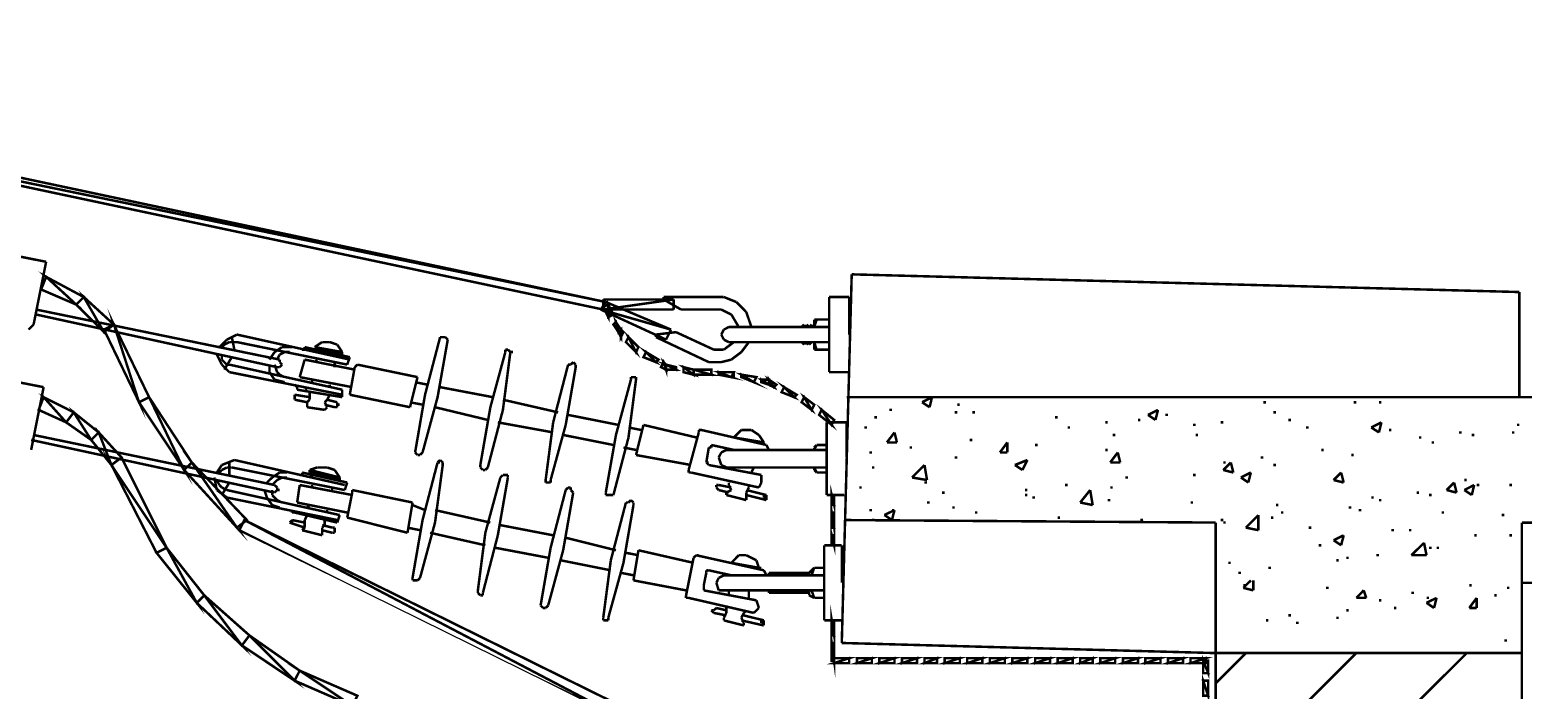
# Model space of a CAD drawing. Header units: metres. Extents: x -593 to 248, y 430 to 1024.
# Drawn here: x -302.32 to -277.09, y 678.69 to 689.86 of the extents above; entities that cross this region are included whole.
import ezdxf

# ---------------------------------------------------------------- set-up
doc = ezdxf.new("R2010")
doc.units = ezdxf.units.M
doc.header["$MEASUREMENT"] = 0
for name, color, linetype in [('C00-00-00-BLACK', 7, 'Continuous'), ('C00-FF-00', 3, 'Continuous'), ('CFF-00-00', 1, 'Continuous')]:
    doc.layers.add(name, color=color, linetype=linetype)

msp = doc.modelspace()

# ---------------------------------------------------------------- linework, layer by layer
at = {"layer": 'C00-00-00-BLACK', "const_width": 0.0423}
for points in [[(-292.591, 685.255), (-314.178, 689.707)], [(-314.178, 689.707), (-292.634, 685.128)], [(-292.591, 685.255), (-314.178, 689.707)], [(-314.136, 689.835), (-292.591, 685.255)], [(-302.048, 685.935), (-304.17, 686.358)], [(-302.048, 685.935), (-302.26, 684.874)], [(-288.603, 679.492), (-288.435, 685.723)], [(-288.435, 685.723), (-277.153, 685.424)], [(-291.615, 685.298), (-291.615, 685.34)], [(-291.615, 685.34), (-291.615, 685.298)], [(-290.596, 685.34), (-291.615, 685.34)], [(-290.385, 685.255), (-290.596, 685.34)], [(-288.816, 685.34), (-288.816, 684.07)], [(-288.816, 685.34), (-288.477, 685.34)], [(-288.477, 685.34), (-288.477, 684.705)], [(-277.153, 685.424), (-277.153, 683.647)], [(-298.102, 684.282), (-302.217, 685.128)], [(-292.675, 685.128), (-292.591, 685.255)], [(-291.488, 684.789), (-292.675, 685.128)], [(-292.675, 685.128), (-291.573, 684.62)], [(-291.488, 684.789), (-292.675, 685.128)], [(-291.445, 685.298), (-292.634, 685.128)], [(-291.445, 685.298), (-292.634, 685.128)], [(-292.634, 685.128), (-292.634, 685.298)], [(-292.634, 685.298), (-291.445, 685.298)], [(-292.634, 685.128), (-292.591, 685.255)], [(-292.634, 685.128), (-291.445, 685.128)], [(-292.591, 685.255), (-291.488, 684.789)], [(-291.318, 685.128), (-291.615, 685.298)], [(-291.445, 685.128), (-291.445, 685.298)], [(-290.639, 685.128), (-291.318, 685.128)], [(-290.469, 685.044), (-290.639, 685.128)], [(-290.216, 685.085), (-290.385, 685.255)], [(-290.13, 684.832), (-290.216, 685.085)], [(-302.344, 684.789), (-302.26, 684.874)], [(-298.145, 684.154), (-302.217, 685.044)], [(-290.512, 684.832), (-290.596, 684.789)], [(-290.512, 684.832), (-288.816, 684.832)], [(-290.343, 684.832), (-290.469, 685.044)], [(-289.239, 684.874), (-289.281, 684.832)], [(-289.239, 684.874), (-289.239, 684.832)], [(-289.239, 684.832), (-289.239, 684.874)], [(-289.196, 684.874), (-289.196, 684.832)], [(-289.155, 684.832), (-289.196, 684.874)], [(-289.196, 684.874), (-289.196, 684.832)], [(-289.155, 684.832), (-289.112, 684.874)], [(-289.112, 684.874), (-289.112, 684.832)], [(-289.112, 684.874), (-289.112, 684.832)], [(-289.069, 684.959), (-289.069, 684.832)], [(-289.028, 684.959), (-289.069, 684.832)], [(-289.069, 684.959), (-288.816, 684.959)], [(-289.069, 684.874), (-289.069, 684.832)], [(-289.069, 684.832), (-289.069, 684.874)], [(-298.994, 684.62), (-299.121, 684.493)], [(-298.952, 684.578), (-299.037, 684.535)], [(-298.824, 684.705), (-298.994, 684.62)], [(-298.824, 684.578), (-298.952, 684.578)], [(-298.867, 684.45), (-298.91, 684.662)], [(-298.824, 684.705), (-296.917, 684.282)], [(-298.824, 684.578), (-296.96, 684.197)], [(-297.383, 684.578), (-297.51, 684.493)], [(-297.256, 684.578), (-297.383, 684.578)], [(-297.129, 684.535), (-297.256, 684.578)], [(-295.645, 683.688), (-295.39, 684.662)], [(-295.433, 683.647), (-295.261, 684.62)], [(-295.346, 684.662), (-295.39, 684.662)], [(-295.304, 684.662), (-295.346, 684.662)], [(-295.261, 684.62), (-295.304, 684.662)], [(-291.743, 684.705), (-291.404, 684.746)], [(-291.743, 684.662), (-291.743, 684.705)], [(-291.743, 684.662), (-291.743, 684.705)], [(-290.85, 684.239), (-291.743, 684.662)], [(-291.573, 684.62), (-291.488, 684.789)], [(-290.765, 684.45), (-291.404, 684.746)], [(-290.596, 684.789), (-290.639, 684.705)], [(-290.639, 684.705), (-290.596, 684.62)], [(-290.596, 684.62), (-290.512, 684.578)], [(-290.596, 684.45), (-290.426, 684.578)], [(-290.512, 684.578), (-288.816, 684.578)], [(-290.3, 684.409), (-290.173, 684.578)], [(-289.239, 684.535), (-289.281, 684.578)], [(-289.239, 684.578), (-289.239, 684.535)], [(-289.239, 684.578), (-289.239, 684.535)], [(-289.196, 684.578), (-289.196, 684.535)], [(-289.155, 684.578), (-289.196, 684.535)], [(-289.196, 684.535), (-289.196, 684.578)], [(-289.112, 684.578), (-289.155, 684.535)], [(-289.155, 684.578), (-289.155, 684.535)], [(-289.155, 684.535), (-289.112, 684.578)], [(-289.069, 684.578), (-289.069, 684.45)], [(-289.069, 684.578), (-289.069, 684.535)], [(-289.069, 684.578), (-289.028, 684.45)], [(-299.163, 684.366), (-299.079, 684.197)], [(-299.037, 684.535), (-299.079, 684.493)], [(-299.079, 684.366), (-299.079, 684.282)], [(-299.037, 684.112), (-298.91, 684.323)], [(-298.188, 684.409), (-298.274, 684.282)], [(-298.06, 684.493), (-298.188, 684.409)], [(-298.102, 684.366), (-298.145, 684.282)], [(-298.018, 684.409), (-298.102, 684.366)], [(-297.892, 684.493), (-298.06, 684.493)], [(-297.933, 684.409), (-298.018, 684.409)], [(-297.722, 684.45), (-297.679, 684.45)], [(-297.679, 684.493), (-296.917, 684.323)], [(-297.679, 684.45), (-297.679, 684.493)], [(-297.51, 684.45), (-297.553, 684.409)], [(-297.51, 684.493), (-297.044, 684.366)], [(-297.51, 684.493), (-297.044, 684.409)], [(-297.51, 684.493), (-297.467, 684.493)], [(-297.467, 684.45), (-297.426, 684.45)], [(-297.044, 684.409), (-297.129, 684.535)], [(-297.129, 684.409), (-297.129, 684.366)], [(-297.044, 684.409), (-297.044, 684.366)], [(-296.917, 684.323), (-296.96, 684.197)], [(-294.541, 683.477), (-294.288, 684.409)], [(-294.329, 683.432), (-294.203, 684.409)], [(-294.245, 684.45), (-294.288, 684.45)], [(-294.288, 684.45), (-294.288, 684.409)], [(-294.203, 684.409), (-294.245, 684.45)], [(-294.203, 684.409), (-294.16, 684.409)], [(-290.765, 684.45), (-290.596, 684.45)], [(-290.469, 684.282), (-290.3, 684.409)], [(-289.069, 684.45), (-288.816, 684.45)], [(-302.09, 683.816), (-304.254, 684.239)], [(-299.079, 684.282), (-298.994, 684.197)], [(-299.079, 684.197), (-298.952, 684.07)], [(-298.994, 684.197), (-298.952, 684.197)], [(-298.952, 684.197), (-297.044, 683.773)], [(-298.952, 684.07), (-297.044, 683.688)], [(-298.274, 684.197), (-298.274, 684.07)], [(-298.274, 684.07), (-298.188, 683.943)], [(-298.188, 684.197), (-298.145, 684.07)], [(-298.145, 684.154), (-298.102, 684.154)], [(-298.145, 684.154), (-298.102, 684.154)], [(-298.145, 684.07), (-298.102, 684.027)], [(-298.102, 684.239), (-298.102, 684.282)], [(-298.102, 684.239), (-298.102, 684.282)], [(-298.06, 684.197), (-298.102, 684.239)], [(-298.06, 684.197), (-298.102, 684.239)], [(-298.102, 684.154), (-298.06, 684.197)], [(-298.102, 684.154), (-298.06, 684.197)], [(-297.679, 684.282), (-297.763, 683.986)], [(-297.679, 684.282), (-296.833, 684.112)], [(-297.467, 684.282), (-297.51, 684.239)], [(-297.171, 684.239), (-297.171, 684.154)], [(-296.833, 684.154), (-296.917, 683.688)], [(-296.788, 684.197), (-296.833, 684.154)], [(-296.788, 684.197), (-295.772, 683.986)], [(-293.48, 683.221), (-293.227, 684.197)], [(-293.268, 683.178), (-293.099, 684.154)], [(-293.184, 684.197), (-293.227, 684.197)], [(-293.141, 684.239), (-293.184, 684.197)], [(-293.099, 684.197), (-293.141, 684.239)], [(-293.099, 684.154), (-293.099, 684.197)], [(-290.85, 684.239), (-290.639, 684.239)], [(-290.639, 684.239), (-290.469, 684.282)], [(-288.816, 684.07), (-288.477, 684.07)], [(-302.09, 683.816), (-302.301, 682.755)], [(-298.188, 683.943), (-298.018, 683.9)], [(-298.102, 684.027), (-298.018, 683.986)], [(-297.806, 683.816), (-297.849, 683.858)], [(-297.806, 683.773), (-297.806, 683.816)], [(-297.763, 683.986), (-296.875, 683.816)], [(-297.679, 683.816), (-297.637, 683.773)], [(-297.553, 683.943), (-297.553, 683.9)], [(-297.256, 683.858), (-297.256, 683.816)], [(-295.772, 683.986), (-295.899, 683.477)], [(-295.813, 683.9), (-295.602, 683.858)], [(-295.39, 683.816), (-294.499, 683.647)], [(-292.166, 683.943), (-292.419, 683.008)], [(-292.207, 682.966), (-292.08, 683.943)], [(-292.123, 683.986), (-292.166, 683.986)], [(-292.166, 683.986), (-292.166, 683.943)], [(-292.08, 683.986), (-292.123, 683.986)], [(-292.08, 683.943), (-292.08, 683.986)], [(-297.849, 683.688), (-297.849, 683.604)], [(-297.849, 683.647), (-297.849, 683.688)], [(-297.849, 683.688), (-297.595, 683.647)], [(-297.849, 683.604), (-297.849, 683.647)], [(-297.849, 683.604), (-297.637, 683.561)], [(-297.806, 683.773), (-297.044, 683.647)], [(-297.637, 683.561), (-297.595, 683.604)], [(-297.637, 683.561), (-297.637, 683.477)], [(-297.595, 683.731), (-297.595, 683.688)], [(-297.595, 683.604), (-297.595, 683.688)], [(-297.299, 683.604), (-297.34, 683.561)], [(-297.34, 683.561), (-297.299, 683.477)], [(-297.256, 683.688), (-297.299, 683.604)], [(-297.299, 683.604), (-297.129, 683.561)], [(-297.129, 683.52), (-297.129, 683.561)], [(-297.044, 683.773), (-297.044, 683.647)], [(-296.917, 683.688), (-295.899, 683.477)], [(-295.899, 683.561), (-295.687, 683.52)], [(-295.813, 682.712), (-295.645, 683.688)], [(-295.687, 682.712), (-295.433, 683.647)], [(-294.329, 683.604), (-293.396, 683.39)], [(-288.519, 683.647), (-185.755, 683.647)], [(-287.246, 683.561), (-287.078, 683.647)], [(-287.246, 683.561), (-287.119, 683.477)], [(-287.119, 683.477), (-287.078, 683.647)], [(-281.479, 683.561), (-281.436, 683.561)], [(-279.952, 683.561), (-279.909, 683.561)], [(-279.526, 683.561), (-279.484, 683.561)], [(-297.637, 683.477), (-297.34, 683.432)], [(-297.34, 683.52), (-297.171, 683.477)], [(-297.299, 683.477), (-297.34, 683.432)], [(-297.171, 683.477), (-297.129, 683.477)], [(-297.129, 683.477), (-297.129, 683.52)], [(-297.129, 683.52), (-297.087, 683.52)], [(-295.476, 683.477), (-294.584, 683.262)], [(-294.711, 682.5), (-294.541, 683.477)], [(-294.584, 682.459), (-294.329, 683.432)], [(-293.227, 683.347), (-292.377, 683.178)], [(-288.051, 683.305), (-288.008, 683.305)], [(-287.797, 683.432), (-287.755, 683.432)], [(-286.693, 683.39), (-286.651, 683.39)], [(-286.651, 683.52), (-286.609, 683.52)], [(-286.397, 683.39), (-286.354, 683.39)], [(-284.997, 683.305), (-284.956, 683.305)], [(-283.429, 683.347), (-283.259, 683.432)], [(-283.429, 683.347), (-283.302, 683.262)], [(-283.302, 683.262), (-283.259, 683.432)], [(-283.133, 683.347), (-283.09, 683.347)], [(-281.31, 683.39), (-281.267, 683.39)], [(-294.415, 683.221), (-293.48, 683.051)], [(-293.607, 682.246), (-293.48, 683.221)], [(-293.523, 682.246), (-293.268, 683.178)], [(-292.207, 683.135), (-291.996, 683.093)], [(-292.08, 682.669), (-291.954, 683.178)], [(-291.954, 683.178), (-291.062, 682.966)], [(-291.019, 683.051), (-291.191, 682.416)], [(-290.978, 683.093), (-291.019, 683.093)], [(-291.019, 683.093), (-291.019, 683.051)], [(-290.978, 683.093), (-289.877, 682.839)], [(-290.3, 683.093), (-290.426, 682.966)], [(-290.13, 683.093), (-290.3, 683.093)], [(-290.003, 683.008), (-290.13, 683.093)], [(-288.858, 683.221), (-288.519, 683.221)], [(-288.858, 681.993), (-288.858, 683.221)], [(-288.519, 683.221), (-288.519, 682.628)], [(-288.223, 683.135), (-288.178, 683.135)], [(-287.84, 682.882), (-287.712, 683.051)], [(-287.671, 682.882), (-287.712, 683.051)], [(-284.786, 683.135), (-284.744, 683.135)], [(-284.151, 683.221), (-284.108, 683.221)], [(-283.598, 683.262), (-283.556, 683.262)], [(-282.667, 683.178), (-282.624, 683.178)], [(-282.198, 683.221), (-282.156, 683.221)], [(-281.056, 683.262), (-281.013, 683.262)], [(-280.757, 683.135), (-280.714, 683.135)], [(-279.656, 683.135), (-279.484, 683.221)], [(-279.656, 683.135), (-279.526, 683.051)], [(-279.526, 683.051), (-279.484, 683.221)], [(-279.357, 683.093), (-279.314, 683.093)], [(-278.172, 683.051), (-278.129, 683.051)], [(-277.28, 683.051), (-277.238, 683.051)], [(-277.195, 683.178), (-277.153, 683.178)], [(-298.188, 682.034), (-302.301, 682.924)], [(-298.188, 682.162), (-302.26, 683.008)], [(-293.311, 683.008), (-292.462, 682.839)], [(-292.591, 682.034), (-292.419, 683.008)], [(-292.462, 681.993), (-292.207, 682.966)], [(-290.808, 682.839), (-290.808, 682.796)], [(-290.808, 682.839), (-290.426, 682.755)], [(-290.426, 682.966), (-289.92, 682.882)], [(-290.426, 682.966), (-290.385, 682.966)], [(-289.92, 682.882), (-290.003, 683.008)], [(-289.92, 682.882), (-289.92, 682.839)], [(-289.834, 682.755), (-289.877, 682.839)], [(-289.069, 682.755), (-289.028, 682.839)], [(-289.028, 682.839), (-289.069, 682.796)], [(-288.858, 682.839), (-289.028, 682.839)], [(-287.84, 682.882), (-287.671, 682.882)], [(-286.44, 682.924), (-286.397, 682.924)], [(-285.931, 682.712), (-285.805, 682.882)], [(-285.805, 682.712), (-285.805, 682.882)], [(-285.339, 682.839), (-285.294, 682.839)], [(-284.024, 683.008), (-283.982, 683.008)], [(-282.624, 683.008), (-282.581, 683.008)], [(-278.848, 682.966), (-278.807, 682.966)], [(-278.637, 682.882), (-278.595, 682.882)], [(-277.957, 683.008), (-277.916, 683.008)], [(-298.867, 682.585), (-299.079, 682.5)], [(-298.867, 682.585), (-297.001, 682.162)], [(-295.813, 682.712), (-295.772, 682.669)], [(-295.772, 682.669), (-295.729, 682.669)], [(-295.772, 682.669), (-295.729, 682.669)], [(-295.729, 682.669), (-295.687, 682.712)], [(-295.39, 682.585), (-295.433, 682.543)], [(-295.346, 682.543), (-295.39, 682.585)], [(-292.292, 682.796), (-292.08, 682.755)], [(-292.08, 682.669), (-291.149, 682.5)], [(-290.85, 682.796), (-290.892, 682.543)], [(-290.808, 682.796), (-290.85, 682.796)], [(-290.639, 682.712), (-290.682, 682.628)], [(-290.682, 682.628), (-290.639, 682.5)], [(-290.553, 682.755), (-290.639, 682.712)], [(-290.553, 682.755), (-288.858, 682.755)], [(-289.75, 682.755), (-289.791, 682.755)], [(-289.75, 682.755), (-289.069, 682.755)], [(-289.75, 682.755), (-289.707, 682.755)], [(-289.069, 682.796), (-289.069, 682.755)], [(-288.136, 682.712), (-288.094, 682.712)], [(-287.458, 682.796), (-287.416, 682.796)], [(-286.693, 682.628), (-286.651, 682.628)], [(-285.931, 682.712), (-285.805, 682.712)], [(-285.678, 682.5), (-285.466, 682.585)], [(-285.551, 682.416), (-285.466, 682.585)], [(-284.151, 682.755), (-284.108, 682.755)], [(-284.067, 682.543), (-283.939, 682.712)], [(-283.898, 682.543), (-283.939, 682.712)], [(-281.522, 682.628), (-281.479, 682.628)], [(-280.502, 682.755), (-280.46, 682.755)], [(-279.995, 682.669), (-279.952, 682.669)], [(-299.079, 682.5), (-299.163, 682.373)], [(-299.079, 682.416), (-299.121, 682.373)], [(-298.994, 682.459), (-299.079, 682.416)], [(-298.91, 682.459), (-298.994, 682.459)], [(-298.952, 682.332), (-298.952, 682.543)], [(-298.91, 682.459), (-297.001, 682.077)], [(-298.102, 682.373), (-298.229, 682.289)], [(-297.976, 682.373), (-298.102, 682.373)], [(-297.763, 682.332), (-297.722, 682.332)], [(-297.722, 682.373), (-296.96, 682.204)], [(-297.722, 682.332), (-297.722, 682.373)], [(-297.467, 682.459), (-297.595, 682.416)], [(-297.595, 682.416), (-297.595, 682.373)], [(-297.595, 682.416), (-297.087, 682.289)], [(-297.595, 682.373), (-297.087, 682.246)], [(-297.595, 682.289), (-297.553, 682.332)], [(-297.51, 682.373), (-297.51, 682.332)], [(-297.299, 682.459), (-297.467, 682.459)], [(-297.171, 682.416), (-297.299, 682.459)], [(-297.087, 682.289), (-297.171, 682.416)], [(-295.687, 681.57), (-295.433, 682.543)], [(-295.476, 681.527), (-295.346, 682.5)], [(-295.433, 682.543), (-295.39, 682.543)], [(-295.346, 682.5), (-295.346, 682.543)], [(-294.711, 682.5), (-294.711, 682.459)], [(-294.711, 682.459), (-294.668, 682.416)], [(-294.668, 682.416), (-294.626, 682.416)], [(-294.626, 682.416), (-294.584, 682.459)], [(-294.329, 682.332), (-294.372, 682.289)], [(-294.288, 682.332), (-294.329, 682.332)], [(-294.245, 682.332), (-294.288, 682.332)], [(-294.245, 682.289), (-294.245, 682.332)], [(-291.191, 682.416), (-291.191, 682.373)], [(-291.191, 682.373), (-291.149, 682.373)], [(-291.149, 682.373), (-290.003, 682.12)], [(-290.892, 682.543), (-290.85, 682.543)], [(-290.892, 682.543), (-290.85, 682.5)], [(-290.85, 682.5), (-289.961, 682.332)], [(-290.639, 682.5), (-290.553, 682.459)], [(-290.553, 682.459), (-288.858, 682.459)], [(-290.426, 682.459), (-290.469, 682.416)], [(-290.089, 682.459), (-290.13, 682.373)], [(-289.961, 682.204), (-289.961, 682.332)], [(-289.75, 682.459), (-289.791, 682.459)], [(-289.75, 682.459), (-289.069, 682.459)], [(-289.75, 682.459), (-289.707, 682.459)], [(-289.069, 682.416), (-289.069, 682.459)], [(-289.028, 682.373), (-289.069, 682.459)], [(-289.028, 682.373), (-289.069, 682.416)], [(-288.858, 682.373), (-289.028, 682.373)], [(-288.094, 682.459), (-288.051, 682.459)], [(-287.416, 682.289), (-287.205, 682.5)], [(-287.162, 682.246), (-287.205, 682.5)], [(-285.678, 682.5), (-285.551, 682.416)], [(-285.678, 682.5), (-285.635, 682.5)], [(-284.067, 682.543), (-283.898, 682.543)], [(-282.667, 682.332), (-282.624, 682.332)], [(-282.156, 682.416), (-282.029, 682.543)], [(-282.156, 682.543), (-282.114, 682.543)], [(-282.156, 682.416), (-281.986, 682.373)], [(-281.986, 682.373), (-282.029, 682.543)], [(-281.859, 682.289), (-281.69, 682.373)], [(-281.733, 682.204), (-281.69, 682.373)], [(-281.31, 682.5), (-281.267, 682.5)], [(-280.291, 682.246), (-280.165, 682.373)], [(-280.121, 682.204), (-280.165, 682.373)], [(-299.206, 682.289), (-299.163, 682.077)], [(-299.163, 682.246), (-299.121, 682.162)], [(-299.163, 682.077), (-298.994, 681.95)], [(-299.121, 682.162), (-299.079, 682.12)], [(-299.079, 681.993), (-298.952, 682.204)], [(-299.079, 682.12), (-298.994, 682.077)], [(-298.994, 682.077), (-297.087, 681.654)], [(-298.359, 682.077), (-298.317, 681.95)], [(-298.229, 682.289), (-298.317, 682.204)], [(-298.145, 682.246), (-298.229, 682.162)], [(-298.229, 682.077), (-298.229, 681.993)], [(-298.145, 682.12), (-298.188, 682.162)], [(-298.145, 682.12), (-298.188, 682.162)], [(-298.188, 682.034), (-298.145, 682.077)], [(-298.188, 682.034), (-298.145, 682.077)], [(-298.06, 682.289), (-298.145, 682.246)], [(-298.145, 682.077), (-298.145, 682.12)], [(-298.145, 682.077), (-298.145, 682.12)], [(-298.145, 682.077), (-298.102, 682.077)], [(-298.145, 682.077), (-298.102, 682.077)], [(-297.976, 682.289), (-298.06, 682.289)], [(-297.763, 682.162), (-297.806, 681.866)], [(-297.763, 682.162), (-296.875, 681.993)], [(-297.553, 682.162), (-297.553, 682.12)], [(-297.214, 682.12), (-297.214, 682.077)], [(-297.171, 682.289), (-297.171, 682.246)], [(-297.087, 682.246), (-297.087, 682.289)], [(-296.96, 682.204), (-297.001, 682.077)], [(-296.875, 682.077), (-295.856, 681.866)], [(-296.875, 682.034), (-296.875, 682.077)], [(-294.626, 681.355), (-294.372, 682.289)], [(-294.415, 681.312), (-294.245, 682.289)], [(-293.607, 682.246), (-293.607, 682.204)], [(-293.607, 682.204), (-293.564, 682.204)], [(-293.564, 682.204), (-293.523, 682.204)], [(-293.523, 682.204), (-293.523, 682.246)], [(-293.523, 681.101), (-293.268, 682.077)], [(-293.227, 682.12), (-293.268, 682.077)], [(-293.184, 682.12), (-293.227, 682.12)], [(-293.184, 682.077), (-293.184, 682.12)], [(-293.141, 682.034), (-293.184, 682.077)], [(-290.682, 682.162), (-290.723, 682.162)], [(-290.723, 682.162), (-290.682, 682.162)], [(-290.723, 682.162), (-290.723, 682.12)], [(-290.723, 682.12), (-290.682, 682.077)], [(-290.469, 682.12), (-290.682, 682.162)], [(-290.512, 682.034), (-290.682, 682.077)], [(-290.553, 682.034), (-290.469, 682.077)], [(-290.512, 682.162), (-290.512, 682.204)], [(-290.469, 682.077), (-290.512, 682.162)], [(-290.173, 682.12), (-290.216, 682.034)], [(-289.877, 681.993), (-290.216, 682.077)], [(-290.173, 682.162), (-290.173, 682.12)], [(-290.003, 682.12), (-289.961, 682.204)], [(-288.307, 682.12), (-288.266, 682.12)], [(-287.416, 682.289), (-287.162, 682.246)], [(-287.205, 682.204), (-287.162, 682.204)], [(-285.508, 682.077), (-285.466, 682.077)], [(-284.829, 682.162), (-284.786, 682.162)], [(-284.574, 681.866), (-284.405, 682.077)], [(-284.363, 681.823), (-284.405, 682.077)], [(-284.067, 682.12), (-284.024, 682.12)], [(-283.809, 682.289), (-283.768, 682.289)], [(-281.859, 682.289), (-281.733, 682.204)], [(-280.291, 682.246), (-280.121, 682.204)], [(-278.383, 682.077), (-278.256, 682.204)], [(-278.383, 682.077), (-278.214, 682.034)], [(-278.214, 682.034), (-278.256, 682.204)], [(-278.083, 682.246), (-278.042, 682.246)], [(-278.083, 682.077), (-277.916, 682.162)], [(-278.083, 682.077), (-277.957, 681.993)], [(-277.957, 681.993), (-277.916, 682.162)], [(-277.873, 682.162), (-277.83, 682.162)], [(-277.323, 682.162), (-277.28, 682.162)], [(-298.994, 681.95), (-297.129, 681.57)], [(-298.317, 681.95), (-298.229, 681.823)], [(-298.229, 681.993), (-298.145, 681.907)], [(-298.229, 681.823), (-298.102, 681.781)], [(-298.145, 681.907), (-298.06, 681.866)], [(-297.806, 681.866), (-296.96, 681.697)], [(-297.595, 681.823), (-297.637, 681.781)], [(-296.96, 681.611), (-296.875, 682.034)], [(-295.856, 681.866), (-295.941, 681.355)], [(-295.856, 681.823), (-295.645, 681.738)], [(-293.311, 681.059), (-293.141, 682.034)], [(-292.591, 682.034), (-292.591, 681.993)], [(-292.591, 681.993), (-292.549, 681.993)], [(-292.549, 681.993), (-292.506, 681.993)], [(-292.506, 681.993), (-292.462, 681.993)], [(-292.506, 680.889), (-292.25, 681.866)], [(-292.292, 680.846), (-292.123, 681.823)], [(-292.207, 681.866), (-292.25, 681.866)], [(-292.166, 681.907), (-292.207, 681.866)], [(-292.123, 681.866), (-292.166, 681.907)], [(-292.123, 681.823), (-292.123, 681.866)], [(-290.553, 681.993), (-290.553, 682.034)], [(-290.553, 681.993), (-290.216, 681.907)], [(-290.216, 682.034), (-290.216, 681.95)], [(-289.877, 681.907), (-290.216, 681.993)], [(-290.216, 681.907), (-290.216, 681.95)], [(-289.877, 681.993), (-289.92, 681.993)], [(-289.92, 681.993), (-289.92, 681.95)], [(-289.92, 681.95), (-289.877, 681.907)], [(-289.877, 681.907), (-289.877, 681.993)], [(-289.877, 681.993), (-289.877, 681.907)], [(-288.858, 681.993), (-288.562, 681.993)], [(-287.162, 681.866), (-287.119, 681.866)], [(-286.909, 682.034), (-286.866, 682.034)], [(-285.508, 681.993), (-285.466, 681.993)], [(-285.382, 681.95), (-285.339, 681.95)], [(-284.574, 681.866), (-284.363, 681.823)], [(-284.108, 681.907), (-284.067, 681.907)], [(-282.709, 681.866), (-282.667, 681.866)], [(-281.267, 681.823), (-281.225, 681.823)], [(-279.656, 681.95), (-279.613, 681.95)], [(-279.526, 681.907), (-279.484, 681.907)], [(-278.891, 682.034), (-278.848, 682.034)], [(-278.679, 681.993), (-278.637, 681.993)], [(-297.892, 681.57), (-297.933, 681.527)], [(-297.892, 681.697), (-297.892, 681.738)], [(-297.849, 681.697), (-297.892, 681.697)], [(-297.892, 681.527), (-297.892, 681.57)], [(-297.892, 681.57), (-297.679, 681.527)], [(-297.849, 681.697), (-297.129, 681.527)], [(-297.722, 681.654), (-297.722, 681.697)], [(-297.637, 681.654), (-297.679, 681.57)], [(-297.679, 681.484), (-297.679, 681.57)], [(-297.34, 681.57), (-297.34, 681.484)], [(-297.299, 681.738), (-297.299, 681.697)], [(-297.087, 681.654), (-297.129, 681.527)], [(-296.96, 681.611), (-295.941, 681.355)], [(-295.687, 681.57), (-295.856, 680.593)], [(-295.476, 681.738), (-294.541, 681.527)], [(-288.562, 681.57), (-282.284, 681.527)], [(-288.136, 681.738), (-288.094, 681.738)], [(-288.094, 681.57), (-288.051, 681.57)], [(-287.882, 681.654), (-287.712, 681.738)], [(-287.882, 681.654), (-287.755, 681.57)], [(-287.755, 681.57), (-287.712, 681.738)], [(-287.755, 681.738), (-287.712, 681.738)], [(-286.736, 681.781), (-286.693, 681.781)], [(-286.354, 681.697), (-286.313, 681.697)], [(-284.956, 681.611), (-284.913, 681.611)], [(-283.556, 681.57), (-283.513, 681.57)], [(-282.198, 681.57), (-282.156, 681.57)], [(-281.775, 681.442), (-281.563, 681.654)], [(-281.563, 681.398), (-281.563, 681.654)], [(-281.352, 681.611), (-281.31, 681.611)], [(-281.183, 681.697), (-281.14, 681.697)], [(-281.183, 681.697), (-281.14, 681.697)], [(-280.036, 681.781), (-279.995, 681.781)], [(-279.868, 681.738), (-279.825, 681.738)], [(-278.468, 681.697), (-278.425, 681.697)], [(-277.45, 681.654), (-277.407, 681.654)], [(-297.933, 681.527), (-297.679, 681.442)], [(-297.933, 681.527), (-297.892, 681.527)], [(-297.679, 681.442), (-297.722, 681.398)], [(-297.722, 681.398), (-297.383, 681.312)], [(-297.679, 681.442), (-297.679, 681.484)], [(-297.34, 681.484), (-297.383, 681.442)], [(-297.383, 681.484), (-297.214, 681.442)], [(-297.383, 681.442), (-297.383, 681.355)], [(-297.383, 681.398), (-297.214, 681.355)], [(-297.383, 681.355), (-297.383, 681.312)], [(-297.171, 681.442), (-297.214, 681.442)], [(-297.214, 681.355), (-297.171, 681.355)], [(-297.171, 681.398), (-297.171, 681.442)], [(-297.171, 681.355), (-297.171, 681.398)], [(-295.941, 681.442), (-295.729, 681.398)], [(-295.729, 680.593), (-295.476, 681.527)], [(-295.56, 681.355), (-294.626, 681.143)], [(-294.626, 681.355), (-294.752, 680.381)], [(-294.668, 680.339), (-294.415, 681.312)], [(-294.372, 681.484), (-293.48, 681.312)], [(-282.284, 672.031), (-282.284, 681.527)], [(-282.156, 681.527), (-282.114, 681.527)], [(-281.775, 681.442), (-281.563, 681.398)], [(-280.714, 681.442), (-280.671, 681.442)], [(-280.291, 681.228), (-280.121, 681.312)], [(-280.165, 681.143), (-280.121, 681.312)], [(-279.314, 681.398), (-279.273, 681.398)], [(-279.018, 681.398), (-278.976, 681.398)], [(-277.916, 681.312), (-277.873, 681.312)], [(-277.323, 681.312), (-277.28, 681.312)], [(-277.111, 681.527), (-241.823, 681.355)], [(-277.111, 681.527), (-277.111, 568.349)], [(-294.456, 681.101), (-293.564, 680.932)], [(-293.523, 681.101), (-293.692, 680.127)], [(-293.564, 680.127), (-293.311, 681.059)], [(-293.268, 681.271), (-292.419, 681.059)], [(-292.039, 681.059), (-292.123, 680.55)], [(-292.039, 681.059), (-291.107, 680.846)], [(-288.9, 679.874), (-288.9, 681.143)], [(-288.9, 681.143), (-288.603, 681.143)], [(-288.603, 680.509), (-288.603, 681.143)], [(-280.545, 681.143), (-280.502, 681.143)], [(-280.291, 681.228), (-280.165, 681.143)], [(-278.976, 680.975), (-278.764, 681.185)], [(-278.722, 680.975), (-278.764, 681.185)], [(-278.679, 681.101), (-278.637, 681.101)], [(-278.552, 681.101), (-278.511, 681.101)], [(-293.353, 680.889), (-292.506, 680.72)], [(-292.506, 680.889), (-292.634, 679.916)], [(-292.549, 679.916), (-292.292, 680.846)], [(-292.25, 681.016), (-292.039, 680.975)], [(-291.107, 680.932), (-291.234, 680.297)], [(-291.062, 680.975), (-291.107, 680.932)], [(-291.062, 680.975), (-289.92, 680.72)], [(-291.062, 680.975), (-291.019, 680.975)], [(-290.343, 680.975), (-290.469, 680.846)], [(-290.469, 680.846), (-290.426, 680.846)], [(-290.469, 680.846), (-290.003, 680.762)], [(-290.216, 680.975), (-290.343, 680.975)], [(-290.046, 680.889), (-290.216, 680.975)], [(-290.003, 680.762), (-290.046, 680.889)], [(-282.072, 680.846), (-282.029, 680.846)], [(-280.248, 680.889), (-280.206, 680.889)], [(-280.079, 680.932), (-280.036, 680.932)], [(-279.572, 680.975), (-279.526, 680.975)], [(-278.976, 680.975), (-278.722, 680.975)], [(-295.856, 680.593), (-295.856, 680.55)], [(-295.856, 680.55), (-295.813, 680.55)], [(-295.813, 680.55), (-295.772, 680.55)], [(-295.772, 680.55), (-295.729, 680.593)], [(-292.335, 680.678), (-292.123, 680.636)], [(-292.123, 680.55), (-291.234, 680.381)], [(-290.892, 680.678), (-290.935, 680.466)], [(-290.85, 680.72), (-290.892, 680.72)], [(-290.892, 680.72), (-290.892, 680.678)], [(-290.85, 680.72), (-290.469, 680.636)], [(-290.682, 680.593), (-290.723, 680.509)], [(-290.596, 680.636), (-290.682, 680.593)], [(-290.596, 680.636), (-288.9, 680.636)], [(-290.003, 680.762), (-289.961, 680.762)], [(-289.877, 680.636), (-289.92, 680.72)], [(-289.834, 680.678), (-289.155, 680.678)], [(-289.834, 680.678), (-289.834, 680.636)], [(-289.834, 680.636), (-289.834, 680.678)], [(-289.155, 680.678), (-289.069, 680.762)], [(-289.155, 680.636), (-289.155, 680.678)], [(-289.069, 680.762), (-289.112, 680.636)], [(-288.9, 680.762), (-289.069, 680.762)], [(-281.902, 680.678), (-281.859, 680.678)], [(-281.818, 680.423), (-281.69, 680.55)], [(-281.649, 680.381), (-281.649, 680.55)], [(-281.394, 680.762), (-281.352, 680.762)], [(-294.752, 680.381), (-294.752, 680.339)], [(-294.752, 680.339), (-294.711, 680.297)], [(-294.711, 680.297), (-294.668, 680.297)], [(-294.668, 680.297), (-294.668, 680.339)], [(-291.234, 680.297), (-291.234, 680.254)], [(-290.935, 680.466), (-290.935, 680.423)], [(-290.935, 680.423), (-290.935, 680.381)], [(-290.935, 680.381), (-290.046, 680.213)], [(-290.723, 680.509), (-290.682, 680.381)], [(-290.682, 680.381), (-290.596, 680.381)], [(-290.596, 680.381), (-288.9, 680.381)], [(-290.512, 680.381), (-290.512, 680.297)], [(-290.173, 680.381), (-290.173, 680.254)], [(-289.834, 680.339), (-289.834, 680.381)], [(-289.834, 680.339), (-289.834, 680.381)], [(-289.834, 680.339), (-289.155, 680.339)], [(-289.155, 680.297), (-289.155, 680.381)], [(-289.069, 680.254), (-289.155, 680.297)], [(-289.112, 680.381), (-289.069, 680.254)], [(-281.818, 680.466), (-281.775, 680.466)], [(-281.818, 680.423), (-281.649, 680.381)], [(-280.418, 680.423), (-280.375, 680.423)], [(-279.909, 680.254), (-279.783, 680.381)], [(-279.74, 680.254), (-279.783, 680.381)], [(-278.976, 680.339), (-278.934, 680.339)], [(-278, 680.466), (-277.957, 680.466)], [(-277.577, 680.297), (-277.534, 680.297)], [(-277.577, 680.297), (-277.534, 680.297)], [(-277.364, 680.423), (-277.323, 680.423)], [(-241.823, 680.509), (-277.111, 680.509)], [(-293.692, 680.127), (-293.65, 680.084)], [(-293.65, 680.084), (-293.607, 680.084)], [(-293.65, 680.084), (-293.607, 680.084)], [(-293.607, 680.084), (-293.564, 680.127)], [(-291.234, 680.254), (-291.191, 680.254)], [(-291.191, 680.254), (-290.089, 680)], [(-290.765, 680.043), (-290.808, 680.043)], [(-290.808, 680.043), (-290.765, 680)], [(-290.723, 680.084), (-290.765, 680.043)], [(-290.553, 680.043), (-290.723, 680.084)], [(-290.553, 680.127), (-290.553, 680.043)], [(-290.553, 680), (-290.553, 680.043)], [(-290.216, 680.043), (-290.257, 680)], [(-290.089, 680), (-290.003, 680.084)], [(-290.003, 680.084), (-290.046, 680.213)], [(-288.9, 680.254), (-289.069, 680.254)], [(-280.079, 680.043), (-280.036, 680.043)], [(-279.909, 680.254), (-279.74, 680.254)], [(-279.526, 680.213), (-279.484, 680.213)], [(-279.273, 680.084), (-279.23, 680.084)], [(-278.722, 680.17), (-278.552, 680.254)], [(-278.722, 680.254), (-278.679, 680.254)], [(-278.722, 680.17), (-278.595, 680.084)], [(-278.595, 680.084), (-278.552, 680.254)], [(-278, 680.084), (-277.873, 680.254)], [(-278, 680.084), (-277.873, 680.084)], [(-277.873, 680.084), (-277.873, 680.254)], [(-292.634, 679.916), (-292.634, 679.874)], [(-292.634, 679.874), (-292.591, 679.874)], [(-292.591, 679.874), (-292.549, 679.874)], [(-292.549, 679.874), (-292.549, 679.916)], [(-290.553, 679.958), (-290.765, 680)], [(-290.596, 679.916), (-290.553, 680)], [(-290.596, 679.916), (-290.596, 679.874)], [(-290.257, 679.788), (-290.596, 679.874)], [(-290.257, 680), (-290.3, 679.916)], [(-290.3, 679.916), (-290.257, 679.831)], [(-289.92, 679.788), (-290.3, 679.874)], [(-289.92, 679.874), (-290.257, 679.958)], [(-290.257, 679.831), (-290.257, 679.788)], [(-289.961, 679.831), (-289.92, 679.874)], [(-289.92, 679.874), (-289.961, 679.874)], [(-289.961, 679.874), (-289.961, 679.831)], [(-289.961, 679.831), (-289.92, 679.831)], [(-289.92, 679.874), (-289.92, 679.788)], [(-288.9, 679.874), (-288.603, 679.874)], [(-281.436, 679.874), (-281.394, 679.874)], [(-281.056, 679.958), (-281.013, 679.958)], [(-280.927, 679.831), (-280.884, 679.831)], [(-280.248, 679.916), (-280.206, 679.916)], [(-277.407, 679.535), (-277.364, 679.535)], [(-288.603, 679.492), (-282.284, 679.321)], [(-282.284, 679.321), (-277.111, 679.321)], [(-282.284, 678.812), (-281.775, 679.321)], [(-281.986, 677.243), (-279.909, 679.321)], [(-279.656, 677.711), (-278.042, 679.321)]]:
    msp.add_lwpolyline(points, dxfattribs=at)
at = {"layer": 'C00-FF-00', "const_width": 0.0423}
for points in [[(-292.634, 685.171), (-292.549, 685.212), (-292.549, 685.001), (-292.634, 685.171)], [(-292.549, 685.212), (-292.549, 685.001), (-292.462, 685.044), (-292.549, 685.212)], [(-292.462, 684.874), (-292.419, 684.916), (-292.377, 684.746), (-292.462, 684.874)], [(-292.419, 684.916), (-292.377, 684.746), (-292.335, 684.789), (-292.419, 684.916)], [(-292.377, 684.746), (-292.335, 684.789), (-292.335, 684.662), (-292.377, 684.746)], [(-292.335, 684.789), (-292.335, 684.662), (-292.292, 684.746), (-292.335, 684.789)], [(-292.207, 684.662), (-292.08, 684.409), (-292.039, 684.493), (-292.207, 684.662)], [(-292.25, 684.578), (-292.207, 684.662), (-292.08, 684.409), (-292.25, 684.578)], [(-291.911, 684.409), (-291.743, 684.239), (-291.7, 684.282), (-291.911, 684.409)], [(-291.954, 684.323), (-291.911, 684.409), (-291.743, 684.239), (-291.954, 684.323)], [(-291.573, 684.197), (-291.404, 684.112), (-291.404, 684.154), (-291.573, 684.197)], [(-291.657, 684.154), (-291.615, 684.239), (-291.573, 684.112), (-291.657, 684.154)], [(-291.615, 684.239), (-291.573, 684.112), (-291.573, 684.197), (-291.615, 684.239)], [(-291.573, 684.112), (-291.573, 684.197), (-291.404, 684.112), (-291.573, 684.112)], [(-291.277, 684.154), (-291.107, 684.027), (-291.107, 684.112), (-291.277, 684.154)], [(-291.277, 684.07), (-291.277, 684.154), (-291.107, 684.027), (-291.277, 684.07)], [(-290.808, 684.112), (-290.808, 684.027), (-291.107, 684.112), (-290.808, 684.112)], [(-290.808, 684.027), (-291.107, 684.112), (-291.107, 684.027), (-290.808, 684.027)], [(-290.426, 684.07), (-290.469, 683.986), (-290.682, 684.07), (-290.426, 684.07)], [(-290.469, 683.986), (-290.682, 684.07), (-290.682, 684.027), (-290.469, 683.986)], [(-290.046, 683.986), (-290.089, 683.9), (-290.3, 684.027), (-290.046, 683.986)], [(-290.089, 683.9), (-290.3, 684.027), (-290.3, 683.986), (-290.089, 683.9)], [(-289.834, 683.943), (-289.834, 683.858), (-289.961, 683.943), (-289.834, 683.943)], [(-289.834, 683.858), (-289.961, 683.943), (-289.961, 683.9), (-289.834, 683.858)], [(-289.707, 683.858), (-289.75, 683.816), (-289.834, 683.943), (-289.707, 683.858)], [(-289.75, 683.816), (-289.834, 683.943), (-289.834, 683.858), (-289.75, 683.816)], [(-289.366, 683.688), (-289.408, 683.647), (-289.578, 683.816), (-289.366, 683.688)], [(-289.408, 683.647), (-289.578, 683.816), (-289.62, 683.731), (-289.408, 683.647)], [(-289.069, 683.52), (-289.112, 683.432), (-289.239, 683.647), (-289.069, 683.52)], [(-289.112, 683.432), (-289.239, 683.647), (-289.281, 683.561), (-289.112, 683.432)], [(-288.732, 683.262), (-288.773, 683.178), (-288.942, 683.432), (-288.732, 683.262)], [(-288.773, 683.178), (-288.942, 683.432), (-288.985, 683.347), (-288.773, 683.178)], [(-288.773, 681.823), (-288.732, 681.823), (-288.773, 681.993), (-288.773, 681.823)], [(-288.732, 681.823), (-288.773, 681.993), (-288.732, 681.993), (-288.732, 681.823)], [(-288.773, 681.442), (-288.732, 681.442), (-288.773, 681.697), (-288.773, 681.442)], [(-288.732, 681.442), (-288.773, 681.697), (-288.732, 681.697), (-288.732, 681.442)], [(-288.732, 681.143), (-288.773, 681.312), (-288.732, 681.312), (-288.732, 681.143)], [(-288.773, 681.143), (-288.732, 681.143), (-288.773, 681.312), (-288.773, 681.143)], [(-288.773, 679.62), (-288.732, 679.62), (-288.773, 679.874), (-288.773, 679.62)], [(-288.732, 679.62), (-288.773, 679.874), (-288.732, 679.874), (-288.732, 679.62)], [(-288.773, 679.193), (-288.732, 679.193), (-288.773, 679.492), (-288.773, 679.193)], [(-288.732, 679.193), (-288.773, 679.492), (-288.732, 679.492), (-288.732, 679.193)], [(-282.497, 678.982), (-282.411, 678.982), (-282.497, 679.193), (-282.497, 678.982)], [(-288.477, 679.151), (-288.477, 679.235), (-288.732, 679.151), (-288.477, 679.151)], [(-288.477, 679.235), (-288.732, 679.151), (-288.732, 679.235), (-288.477, 679.235)], [(-288.094, 679.151), (-288.094, 679.235), (-288.347, 679.151), (-288.094, 679.151)], [(-288.094, 679.235), (-288.347, 679.151), (-288.347, 679.235), (-288.094, 679.235)], [(-287.712, 679.151), (-287.712, 679.235), (-287.967, 679.151), (-287.712, 679.151)], [(-287.712, 679.235), (-287.967, 679.151), (-287.967, 679.235), (-287.712, 679.235)], [(-287.332, 679.151), (-287.332, 679.235), (-287.585, 679.151), (-287.332, 679.151)], [(-287.332, 679.235), (-287.585, 679.151), (-287.585, 679.235), (-287.332, 679.235)], [(-286.993, 679.151), (-286.993, 679.235), (-287.205, 679.151), (-286.993, 679.151)], [(-286.993, 679.235), (-287.205, 679.151), (-287.205, 679.235), (-286.993, 679.235)], [(-286.609, 679.151), (-286.609, 679.235), (-286.863, 679.151), (-286.609, 679.151)], [(-286.609, 679.235), (-286.863, 679.151), (-286.863, 679.235), (-286.609, 679.235)], [(-286.228, 679.151), (-286.228, 679.235), (-286.483, 679.151), (-286.228, 679.151)], [(-286.228, 679.235), (-286.483, 679.151), (-286.483, 679.235), (-286.228, 679.235)], [(-285.847, 679.151), (-285.847, 679.235), (-286.101, 679.151), (-285.847, 679.151)], [(-285.847, 679.235), (-286.101, 679.151), (-286.101, 679.235), (-285.847, 679.235)], [(-285.466, 679.151), (-285.466, 679.235), (-285.721, 679.151), (-285.466, 679.151)], [(-285.466, 679.235), (-285.721, 679.151), (-285.721, 679.235), (-285.466, 679.235)], [(-285.083, 679.151), (-285.083, 679.235), (-285.336, 679.151), (-285.083, 679.151)], [(-285.083, 679.235), (-285.336, 679.151), (-285.336, 679.235), (-285.083, 679.235)], [(-284.701, 679.151), (-284.701, 679.235), (-284.956, 679.151), (-284.701, 679.151)], [(-284.701, 679.235), (-284.956, 679.151), (-284.956, 679.235), (-284.701, 679.235)], [(-284.363, 679.151), (-284.363, 679.235), (-284.574, 679.151), (-284.363, 679.151)], [(-284.363, 679.235), (-284.574, 679.151), (-284.574, 679.235), (-284.363, 679.235)], [(-283.982, 679.151), (-283.982, 679.235), (-284.235, 679.151), (-283.982, 679.151)], [(-283.982, 679.235), (-284.235, 679.151), (-284.235, 679.235), (-283.982, 679.235)], [(-283.598, 679.151), (-283.598, 679.235), (-283.852, 679.151), (-283.598, 679.151)], [(-283.598, 679.235), (-283.852, 679.151), (-283.852, 679.235), (-283.598, 679.235)], [(-283.217, 679.151), (-283.217, 679.235), (-283.472, 679.151), (-283.217, 679.151)], [(-283.217, 679.235), (-283.472, 679.151), (-283.472, 679.235), (-283.217, 679.235)], [(-282.836, 679.151), (-282.836, 679.235), (-283.09, 679.151), (-282.836, 679.151)], [(-282.836, 679.235), (-283.09, 679.151), (-283.09, 679.235), (-282.836, 679.235)], [(-282.455, 679.151), (-282.455, 679.235), (-282.709, 679.151), (-282.455, 679.151)], [(-282.455, 679.235), (-282.709, 679.151), (-282.709, 679.235), (-282.455, 679.235)], [(-282.411, 678.982), (-282.497, 679.193), (-282.411, 679.193), (-282.411, 678.982)], [(-282.411, 678.6), (-282.497, 678.855), (-282.411, 678.855), (-282.411, 678.6)], [(-282.497, 678.6), (-282.411, 678.6), (-282.497, 678.855), (-282.497, 678.6)]]:
    msp.add_lwpolyline(points, close=True, dxfattribs=at)
at = {"layer": 'C00-FF-00'}
for points in [[(-292.634, 685.171), (-292.549, 685.212), (-292.549, 685.001), (-292.634, 685.171)], [(-292.549, 685.212), (-292.549, 685.001), (-292.462, 685.044), (-292.549, 685.212)], [(-292.462, 684.874), (-292.419, 684.916), (-292.377, 684.746), (-292.462, 684.874)], [(-292.419, 684.916), (-292.377, 684.746), (-292.335, 684.789), (-292.419, 684.916)], [(-292.377, 684.746), (-292.335, 684.789), (-292.335, 684.662), (-292.377, 684.746)], [(-292.335, 684.789), (-292.335, 684.662), (-292.292, 684.746), (-292.335, 684.789)], [(-292.25, 684.578), (-292.207, 684.662), (-292.08, 684.409), (-292.25, 684.578)], [(-292.207, 684.662), (-292.08, 684.409), (-292.039, 684.493), (-292.207, 684.662)], [(-291.954, 684.323), (-291.911, 684.409), (-291.743, 684.239), (-291.954, 684.323)], [(-291.911, 684.409), (-291.743, 684.239), (-291.7, 684.282), (-291.911, 684.409)], [(-291.657, 684.154), (-291.615, 684.239), (-291.573, 684.112), (-291.657, 684.154)], [(-291.615, 684.239), (-291.573, 684.112), (-291.573, 684.197), (-291.615, 684.239)], [(-291.573, 684.112), (-291.573, 684.197), (-291.404, 684.112), (-291.573, 684.112)], [(-291.573, 684.197), (-291.404, 684.112), (-291.404, 684.154), (-291.573, 684.197)], [(-291.277, 684.07), (-291.277, 684.154), (-291.107, 684.027), (-291.277, 684.07)], [(-291.277, 684.154), (-291.107, 684.027), (-291.107, 684.112), (-291.277, 684.154)], [(-290.808, 684.112), (-290.808, 684.027), (-291.107, 684.112), (-290.808, 684.112)], [(-290.808, 684.027), (-291.107, 684.112), (-291.107, 684.027), (-290.808, 684.027)], [(-290.426, 684.07), (-290.469, 683.986), (-290.682, 684.07), (-290.426, 684.07)], [(-290.469, 683.986), (-290.682, 684.07), (-290.682, 684.027), (-290.469, 683.986)], [(-290.046, 683.986), (-290.089, 683.9), (-290.3, 684.027), (-290.046, 683.986)], [(-290.089, 683.9), (-290.3, 684.027), (-290.3, 683.986), (-290.089, 683.9)], [(-289.834, 683.943), (-289.834, 683.858), (-289.961, 683.943), (-289.834, 683.943)], [(-289.834, 683.858), (-289.961, 683.943), (-289.961, 683.9), (-289.834, 683.858)], [(-289.707, 683.858), (-289.75, 683.816), (-289.834, 683.943), (-289.707, 683.858)], [(-289.75, 683.816), (-289.834, 683.943), (-289.834, 683.858), (-289.75, 683.816)], [(-289.408, 683.647), (-289.578, 683.816), (-289.62, 683.731), (-289.408, 683.647)], [(-289.366, 683.688), (-289.408, 683.647), (-289.578, 683.816), (-289.366, 683.688)], [(-289.112, 683.432), (-289.239, 683.647), (-289.281, 683.561), (-289.112, 683.432)], [(-289.069, 683.52), (-289.112, 683.432), (-289.239, 683.647), (-289.069, 683.52)], [(-288.773, 683.178), (-288.942, 683.432), (-288.985, 683.347), (-288.773, 683.178)], [(-288.732, 683.262), (-288.773, 683.178), (-288.942, 683.432), (-288.732, 683.262)], [(-288.773, 681.823), (-288.732, 681.823), (-288.773, 681.993), (-288.773, 681.823)], [(-288.732, 681.823), (-288.773, 681.993), (-288.732, 681.993), (-288.732, 681.823)], [(-288.773, 681.442), (-288.732, 681.442), (-288.773, 681.697), (-288.773, 681.442)], [(-288.732, 681.442), (-288.773, 681.697), (-288.732, 681.697), (-288.732, 681.442)], [(-288.773, 681.143), (-288.732, 681.143), (-288.773, 681.312), (-288.773, 681.143)], [(-288.732, 681.143), (-288.773, 681.312), (-288.732, 681.312), (-288.732, 681.143)], [(-288.773, 679.62), (-288.732, 679.62), (-288.773, 679.874), (-288.773, 679.62)], [(-288.732, 679.62), (-288.773, 679.874), (-288.732, 679.874), (-288.732, 679.62)], [(-288.773, 679.193), (-288.732, 679.193), (-288.773, 679.492), (-288.773, 679.193)], [(-288.732, 679.193), (-288.773, 679.492), (-288.732, 679.492), (-288.732, 679.193)], [(-288.477, 679.151), (-288.477, 679.235), (-288.732, 679.151), (-288.477, 679.151)], [(-288.477, 679.235), (-288.732, 679.151), (-288.732, 679.235), (-288.477, 679.235)], [(-288.094, 679.151), (-288.094, 679.235), (-288.347, 679.151), (-288.094, 679.151)], [(-288.094, 679.235), (-288.347, 679.151), (-288.347, 679.235), (-288.094, 679.235)], [(-287.712, 679.151), (-287.712, 679.235), (-287.967, 679.151), (-287.712, 679.151)], [(-287.712, 679.235), (-287.967, 679.151), (-287.967, 679.235), (-287.712, 679.235)], [(-287.332, 679.151), (-287.332, 679.235), (-287.585, 679.151), (-287.332, 679.151)], [(-287.332, 679.235), (-287.585, 679.151), (-287.585, 679.235), (-287.332, 679.235)], [(-286.993, 679.151), (-286.993, 679.235), (-287.205, 679.151), (-286.993, 679.151)], [(-286.993, 679.235), (-287.205, 679.151), (-287.205, 679.235), (-286.993, 679.235)], [(-286.609, 679.151), (-286.609, 679.235), (-286.863, 679.151), (-286.609, 679.151)], [(-286.609, 679.235), (-286.863, 679.151), (-286.863, 679.235), (-286.609, 679.235)], [(-286.228, 679.151), (-286.228, 679.235), (-286.483, 679.151), (-286.228, 679.151)], [(-286.228, 679.235), (-286.483, 679.151), (-286.483, 679.235), (-286.228, 679.235)], [(-285.847, 679.151), (-285.847, 679.235), (-286.101, 679.151), (-285.847, 679.151)], [(-285.847, 679.235), (-286.101, 679.151), (-286.101, 679.235), (-285.847, 679.235)], [(-285.466, 679.151), (-285.466, 679.235), (-285.721, 679.151), (-285.466, 679.151)], [(-285.466, 679.235), (-285.721, 679.151), (-285.721, 679.235), (-285.466, 679.235)], [(-285.083, 679.151), (-285.083, 679.235), (-285.336, 679.151), (-285.083, 679.151)], [(-285.083, 679.235), (-285.336, 679.151), (-285.336, 679.235), (-285.083, 679.235)], [(-284.701, 679.151), (-284.701, 679.235), (-284.956, 679.151), (-284.701, 679.151)], [(-284.701, 679.235), (-284.956, 679.151), (-284.956, 679.235), (-284.701, 679.235)], [(-284.363, 679.151), (-284.363, 679.235), (-284.574, 679.151), (-284.363, 679.151)], [(-284.363, 679.235), (-284.574, 679.151), (-284.574, 679.235), (-284.363, 679.235)], [(-283.982, 679.151), (-283.982, 679.235), (-284.235, 679.151), (-283.982, 679.151)], [(-283.982, 679.235), (-284.235, 679.151), (-284.235, 679.235), (-283.982, 679.235)], [(-283.598, 679.151), (-283.598, 679.235), (-283.852, 679.151), (-283.598, 679.151)], [(-283.598, 679.235), (-283.852, 679.151), (-283.852, 679.235), (-283.598, 679.235)], [(-283.217, 679.151), (-283.217, 679.235), (-283.472, 679.151), (-283.217, 679.151)], [(-283.217, 679.235), (-283.472, 679.151), (-283.472, 679.235), (-283.217, 679.235)], [(-282.836, 679.151), (-282.836, 679.235), (-283.09, 679.151), (-282.836, 679.151)], [(-282.836, 679.235), (-283.09, 679.151), (-283.09, 679.235), (-282.836, 679.235)], [(-282.455, 679.151), (-282.455, 679.235), (-282.709, 679.151), (-282.455, 679.151)], [(-282.455, 679.235), (-282.709, 679.151), (-282.709, 679.235), (-282.455, 679.235)], [(-282.497, 678.982), (-282.411, 678.982), (-282.497, 679.193), (-282.497, 678.982)], [(-282.411, 678.982), (-282.497, 679.193), (-282.411, 679.193), (-282.411, 678.982)], [(-282.497, 678.6), (-282.411, 678.6), (-282.497, 678.855), (-282.497, 678.6)], [(-282.411, 678.6), (-282.497, 678.855), (-282.411, 678.855), (-282.411, 678.6)]]:
    msp.add_lwpolyline(points, close=True, dxfattribs=at)
at = {"layer": 'C00-FF-00', "const_width": 0.0423}
for points in [[(-290.426, 684.07), (-290.426, 683.986)], [(-289.281, 683.561), (-289.239, 683.647)], [(-288.773, 681.993), (-288.732, 681.993)], [(-288.773, 679.874), (-288.732, 679.874)], [(-288.732, 679.151), (-288.732, 679.235)], [(-282.497, 679.193), (-282.411, 679.193)]]:
    msp.add_lwpolyline(points, dxfattribs=at)
at = {"layer": 'CFF-00-00', "const_width": 0.0423}
for points in [[(-301.412, 685.34), (-301.539, 685.212), (-302.048, 685.681), (-301.412, 685.34)], [(-301.539, 685.212), (-302.048, 685.681), (-302.132, 685.467), (-301.539, 685.212)], [(-301.07, 684.746), (-301.412, 685.34), (-301.539, 685.212), (-301.07, 684.746)], [(-300.903, 684.874), (-301.07, 684.746), (-301.412, 685.34), (-300.903, 684.874)], [(-300.903, 684.874), (-300.478, 683.561), (-300.308, 683.647), (-300.903, 684.874)], [(-301.07, 684.789), (-300.903, 684.874), (-300.478, 683.561), (-301.07, 684.789)], [(-300.308, 683.647), (-299.716, 682.416), (-299.586, 682.543), (-300.308, 683.647)], [(-301.709, 683.221), (-302.09, 683.647), (-302.174, 683.432), (-301.709, 683.221)], [(-301.582, 683.39), (-301.709, 683.221), (-302.09, 683.647), (-301.582, 683.39)], [(-300.478, 683.561), (-300.308, 683.647), (-299.716, 682.416), (-300.478, 683.561)], [(-301.286, 682.924), (-301.582, 683.39), (-301.709, 683.221), (-301.286, 682.924)], [(-301.159, 683.051), (-301.286, 682.924), (-301.582, 683.39), (-301.159, 683.051)], [(-300.944, 682.5), (-301.159, 683.051), (-301.286, 682.924), (-300.944, 682.5)], [(-300.774, 682.628), (-300.944, 682.5), (-301.159, 683.051), (-300.774, 682.628)], [(-300.944, 682.5), (-300.012, 681.101), (-300.182, 681.016), (-300.944, 682.5)], [(-300.774, 682.628), (-300.944, 682.5), (-300.012, 681.101), (-300.774, 682.628)], [(-299.586, 682.543), (-298.824, 681.442), (-298.655, 681.57), (-299.586, 682.543)], [(-299.716, 682.416), (-299.586, 682.543), (-298.824, 681.442), (-299.716, 682.416)], [(-291.827, 677.966), (-298.698, 681.57), (-298.783, 681.398), (-291.827, 677.966)], [(-291.743, 678.134), (-291.827, 677.966), (-298.698, 681.57), (-291.743, 678.134)], [(-300.012, 681.101), (-299.502, 680.17), (-299.376, 680.297), (-300.012, 681.101)], [(-300.182, 681.016), (-300.012, 681.101), (-299.502, 680.17), (-300.182, 681.016)], [(-299.502, 680.17), (-299.376, 680.297), (-298.74, 679.45), (-299.502, 680.17)], [(-299.376, 680.297), (-298.74, 679.45), (-298.613, 679.62), (-299.376, 680.297)], [(-298.613, 679.62), (-297.849, 678.855), (-297.763, 679.024), (-298.613, 679.62)], [(-298.74, 679.45), (-298.613, 679.62), (-297.849, 678.855), (-298.74, 679.45)], [(-297.763, 679.024), (-296.875, 678.431), (-296.788, 678.6), (-297.763, 679.024)], [(-297.849, 678.855), (-297.763, 679.024), (-296.875, 678.431), (-297.849, 678.855)]]:
    msp.add_lwpolyline(points, close=True, dxfattribs=at)
at = {"layer": 'CFF-00-00'}
for points in [[(-301.539, 685.212), (-302.048, 685.681), (-302.132, 685.467), (-301.539, 685.212)], [(-301.412, 685.34), (-301.539, 685.212), (-302.048, 685.681), (-301.412, 685.34)], [(-301.07, 684.746), (-301.412, 685.34), (-301.539, 685.212), (-301.07, 684.746)], [(-300.903, 684.874), (-301.07, 684.746), (-301.412, 685.34), (-300.903, 684.874)], [(-301.07, 684.789), (-300.903, 684.874), (-300.478, 683.561), (-301.07, 684.789)], [(-300.903, 684.874), (-300.478, 683.561), (-300.308, 683.647), (-300.903, 684.874)], [(-301.709, 683.221), (-302.09, 683.647), (-302.174, 683.432), (-301.709, 683.221)], [(-301.582, 683.39), (-301.709, 683.221), (-302.09, 683.647), (-301.582, 683.39)], [(-300.478, 683.561), (-300.308, 683.647), (-299.716, 682.416), (-300.478, 683.561)], [(-300.308, 683.647), (-299.716, 682.416), (-299.586, 682.543), (-300.308, 683.647)], [(-301.286, 682.924), (-301.582, 683.39), (-301.709, 683.221), (-301.286, 682.924)], [(-301.159, 683.051), (-301.286, 682.924), (-301.582, 683.39), (-301.159, 683.051)], [(-300.944, 682.5), (-301.159, 683.051), (-301.286, 682.924), (-300.944, 682.5)], [(-300.774, 682.628), (-300.944, 682.5), (-301.159, 683.051), (-300.774, 682.628)], [(-300.774, 682.628), (-300.944, 682.5), (-300.012, 681.101), (-300.774, 682.628)], [(-300.944, 682.5), (-300.012, 681.101), (-300.182, 681.016), (-300.944, 682.5)], [(-299.716, 682.416), (-299.586, 682.543), (-298.824, 681.442), (-299.716, 682.416)], [(-299.586, 682.543), (-298.824, 681.442), (-298.655, 681.57), (-299.586, 682.543)], [(-291.827, 677.966), (-298.698, 681.57), (-298.783, 681.398), (-291.827, 677.966)], [(-291.743, 678.134), (-291.827, 677.966), (-298.698, 681.57), (-291.743, 678.134)], [(-300.182, 681.016), (-300.012, 681.101), (-299.502, 680.17), (-300.182, 681.016)], [(-300.012, 681.101), (-299.502, 680.17), (-299.376, 680.297), (-300.012, 681.101)], [(-299.502, 680.17), (-299.376, 680.297), (-298.74, 679.45), (-299.502, 680.17)], [(-299.376, 680.297), (-298.74, 679.45), (-298.613, 679.62), (-299.376, 680.297)], [(-298.74, 679.45), (-298.613, 679.62), (-297.849, 678.855), (-298.74, 679.45)], [(-298.613, 679.62), (-297.849, 678.855), (-297.763, 679.024), (-298.613, 679.62)], [(-297.849, 678.855), (-297.763, 679.024), (-296.875, 678.431), (-297.849, 678.855)], [(-297.763, 679.024), (-296.875, 678.431), (-296.788, 678.6), (-297.763, 679.024)]]:
    msp.add_lwpolyline(points, close=True, dxfattribs=at)

doc.saveas('drawing.dxf')
